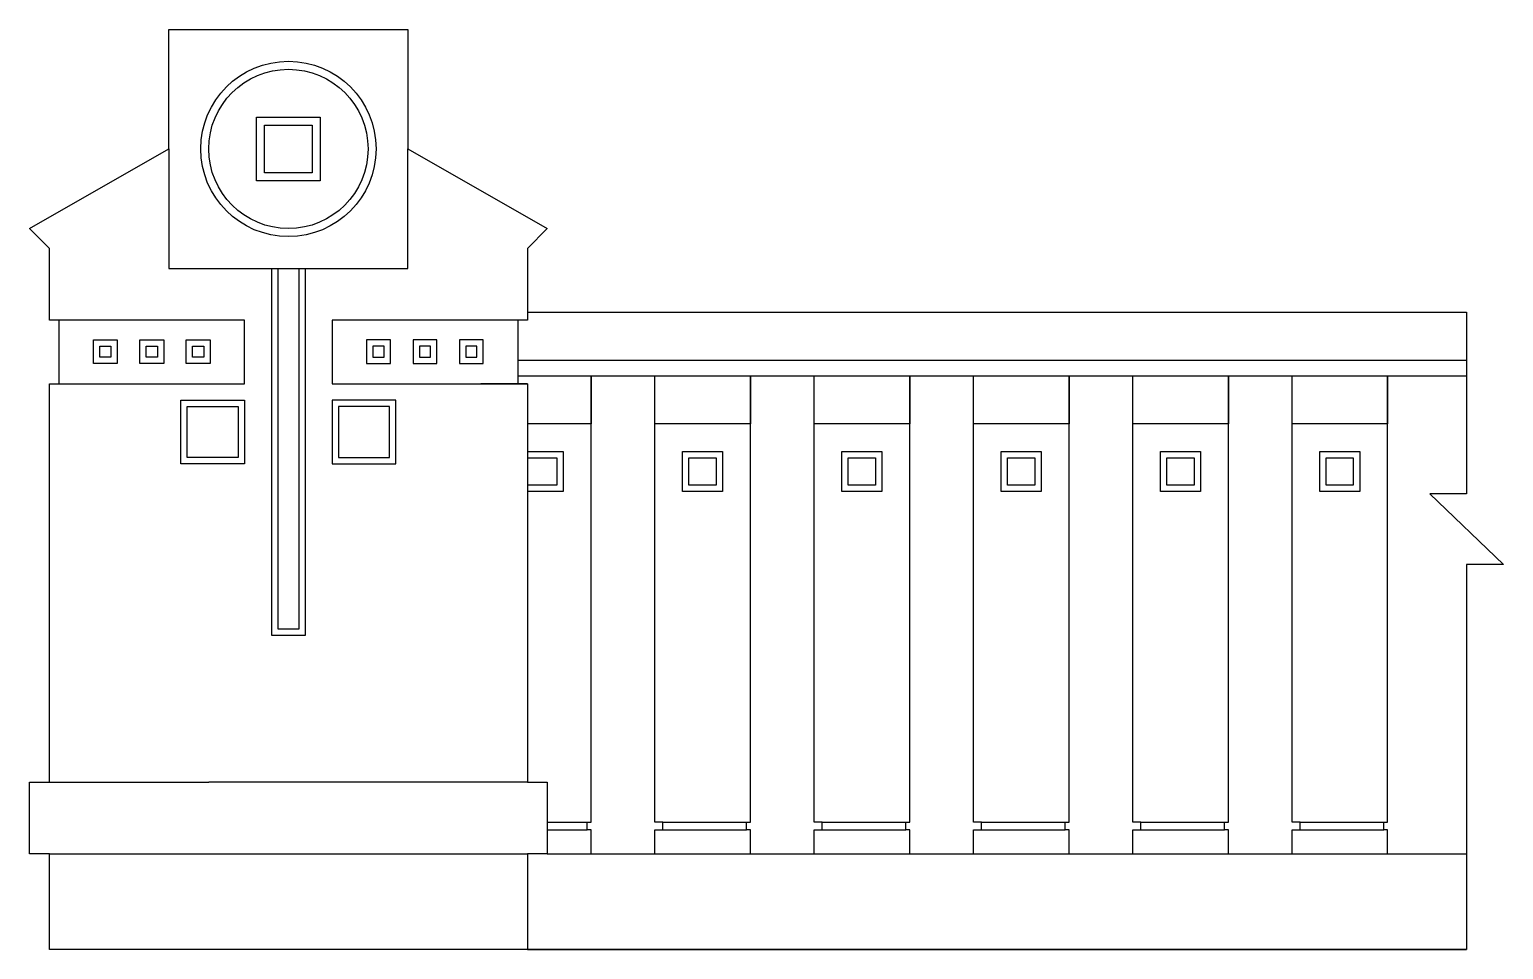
# Model space of a CAD drawing. Extents: x 410 to 2261, y 1543 to 2698.
import ezdxf

# ---------------------------------------------------------------- set-up
doc = ezdxf.new("R2010")
doc.units = 0
doc.header["$LTSCALE"] = 0.85
doc.header["$MEASUREMENT"] = 0
for name, color, linetype in [('2', 2, 'CONTINUOUS'), ('3', 3, 'CONTINUOUS'), ('4', 4, 'CONTINUOUS'), ('7', 7, 'CONTINUOUS')]:
    doc.layers.add(name, color=color, linetype=linetype)

msp = doc.modelspace()

# ---------------------------------------------------------------- linework, layer by layer
at = {"layer": '2'}
msp.add_line((2214.5, 1543.1), (435.4, 1543.1), dxfattribs=at)
at = {"layer": '3'}
for p, q in [((447.4, 2333.1), (447.4, 2253.1)), ((1023.4, 2333.1), (1023.4, 2253.1)), ((1023.4, 2283.1), (2214.5, 2283.1)), ((1060.4, 1703.1), (1110.4, 1703.1)), ((1205.4, 1703.1), (1310.4, 1703.1)), ((1405.4, 1703.1), (1510.4, 1703.1)), ((1605.4, 1703.1), (1710.4, 1703.1)), ((1805.4, 1703.1), (1910.4, 1703.1)), ((2005.4, 1703.1), (2110.4, 1703.1)), ((1060.4, 1693.1), (1110.4, 1693.1)), ((1205.4, 1693.1), (1310.4, 1693.1)), ((1405.4, 1693.1), (1510.4, 1693.1)), ((1605.4, 1693.1), (1710.4, 1693.1)), ((1805.4, 1693.1), (1910.4, 1693.1)), ((2005.4, 1693.1), (2110.4, 1693.1))]:
    msp.add_line(p, q, dxfattribs=at)
for points in [[(695.4, 2588), (775.4, 2588), (775.4, 2508), (695.4, 2508)], [(512.6, 2286.6), (498.6, 2286.6), (498.6, 2300.6), (512.6, 2300.6)], [(570.9, 2286.6), (556.9, 2286.6), (556.9, 2300.6), (570.9, 2300.6)], [(629.1, 2286.6), (615.1, 2286.6), (615.1, 2300.6), (629.1, 2300.6)], [(841.6, 2286.6), (855.6, 2286.6), (855.6, 2300.6), (841.6, 2300.6)], [(899.9, 2286.6), (913.9, 2286.6), (913.9, 2300.6), (899.9, 2300.6)], [(958.1, 2286.6), (972.1, 2286.6), (972.1, 2300.6), (958.1, 2300.6)], [(672.4, 2224.6), (672.4, 2160.6), (608.4, 2160.6), (608.4, 2224.6)], [(798.3, 2224.6), (798.3, 2160.6), (862.3, 2160.6), (862.3, 2224.6)], [(1230.3, 2168.1), (1280.3, 2168.1), (1280.3, 2118.1), (1230.3, 2118.1)], [(1430.3, 2168.1), (1480.3, 2168.1), (1480.3, 2118.1), (1430.3, 2118.1)], [(1630.3, 2168.1), (1680.3, 2168.1), (1680.3, 2118.1), (1630.3, 2118.1)], [(1830.3, 2168.1), (1880.3, 2168.1), (1880.3, 2118.1), (1830.3, 2118.1)], [(2030.3, 2168.1), (2080.3, 2168.1), (2080.3, 2118.1), (2030.3, 2118.1)]]:
    msp.add_lwpolyline(points, close=True, dxfattribs=at)
for points in [[(748.4, 2398.1), (748.4, 1945.1), (722.4, 1945.1), (722.4, 2398.1)], [(2214.5, 2343.1), (2214.5, 2115.3), (2168.2, 2115.3), (2260.9, 2026.2), (2214.5, 2026.2), (2214.5, 1543.1)], [(1035.4, 2168.1), (1080.3, 2168.1), (1080.3, 2118.1), (1035.4, 2118.1)]]:
    msp.add_lwpolyline(points, dxfattribs=at)
msp.add_circle((735.4, 2548.1), 110, dxfattribs=at)
at = {"layer": '4'}
for p, q in [((1035.4, 2343.1), (2214.5, 2343.1)), ((1023.4, 2263.1), (2214.5, 2263.1)), ((1035.4, 2253.1), (977.1, 2253.1)), ((1060.4, 1663.1), (2214.5, 1663.1)), ((1035.4, 1543.1), (2214.5, 1543.1))]:
    msp.add_line(p, q, dxfattribs=at)
for points in [[(537.9, 1543.1), (435.4, 1543.1), (435.4, 1663.1), (410.4, 1663.1), (410.4, 1753.1), (435.4, 1753.1), (435.4, 2253.1), (680.4, 2253.1), (680.4, 2333.1), (435.4, 2333.1), (435.4, 2423.1), (410.4, 2448.1), (585.4, 2548.1), (585.4, 2548.1), (585.4, 2548.1), (585.4, 2698.1), (885.4, 2698.1), (885.4, 2548.1), (885.4, 2548.1), (885.4, 2548.1), (1060.4, 2448.1), (1035.4, 2423.1), (1035.4, 2333.1), (790.4, 2333.1), (790.4, 2253.1), (1035.4, 2253.1), (1035.4, 1753.1), (1060.4, 1753.1), (1060.4, 1663.1), (1035.4, 1663.1), (1035.4, 1543.1)], [(1195.4, 2263.1), (1315.4, 2263.1), (1315.4, 2203.1), (1195.4, 2203.1)], [(1315.4, 2263.1), (1315.4, 2203.1), (1195.4, 2203), (1195.4, 2263.1)], [(1515.4, 2263.1), (1515.4, 2203.1), (1395.4, 2203), (1395.4, 2263.1)], [(1395.4, 2263.1), (1515.4, 2263.1), (1515.4, 2203.1), (1395.4, 2203.1)], [(1595.4, 2263.1), (1715.4, 2263.1), (1715.4, 2203.1), (1595.4, 2203.1)], [(1715.4, 2263.1), (1715.4, 2203.1), (1595.4, 2203), (1595.4, 2263.1)], [(1795.4, 2263.1), (1915.4, 2263.1), (1915.4, 2203.1), (1795.4, 2203.1)], [(1915.4, 2263.1), (1915.4, 2203.1), (1795.4, 2203), (1795.4, 2263.1)], [(1995.4, 2263.1), (2115.4, 2263.1), (2115.4, 2203.1), (1995.4, 2203.1)], [(2115.4, 2263.1), (2115.4, 2203.1), (1995.4, 2203), (1995.4, 2263.1)]]:
    msp.add_lwpolyline(points, close=True, dxfattribs=at)
for points in [[(585.4, 2548.1), (585.4, 2398.1), (885.4, 2398.1), (885.4, 2548.1)], [(1023.4, 2263.1), (1115.4, 2263.1), (1115.4, 2203.1), (1035.4, 2203.1)], [(1023.4, 2263.1), (1115.4, 2263.1), (1115.4, 2203.1), (1035.4, 2203)]]:
    msp.add_lwpolyline(points, dxfattribs=at)
at = {"layer": '7'}
for p, q in [((435.4, 1753.1), (635.4, 1753.1)), ((1035.4, 1753.1), (635.4, 1753.1)), ((435.4, 1663.1), (1035.4, 1663.1))]:
    msp.add_line(p, q, dxfattribs=at)
for points in [[(705.4, 2578), (765.4, 2578), (765.4, 2518), (705.4, 2518)], [(520.6, 2278.6), (490.6, 2278.6), (490.6, 2308.6), (520.6, 2308.6)], [(578.9, 2278.6), (548.9, 2278.6), (548.9, 2308.6), (578.9, 2308.6)], [(637.1, 2278.6), (607.1, 2278.6), (607.1, 2308.6), (637.1, 2308.6)], [(833.6, 2278.6), (863.6, 2278.6), (863.6, 2308.6), (833.6, 2308.6)], [(891.9, 2278.6), (921.9, 2278.6), (921.9, 2308.6), (891.9, 2308.6)], [(950.1, 2278.6), (980.1, 2278.6), (980.1, 2308.6), (950.1, 2308.6)], [(680.4, 2232.6), (680.4, 2152.6), (600.4, 2152.6), (600.4, 2232.6)], [(790.3, 2232.6), (790.3, 2152.6), (870.3, 2152.6), (870.3, 2232.6)], [(1238.3, 2160.1), (1272.3, 2160.1), (1272.3, 2126.1), (1238.3, 2126.1)], [(1438.3, 2160.1), (1472.3, 2160.1), (1472.3, 2126.1), (1438.3, 2126.1)], [(1638.3, 2160.1), (1672.3, 2160.1), (1672.3, 2126.1), (1638.3, 2126.1)], [(1838.3, 2160.1), (1872.3, 2160.1), (1872.3, 2126.1), (1838.3, 2126.1)], [(2038.3, 2160.1), (2072.3, 2160.1), (2072.3, 2126.1), (2038.3, 2126.1)]]:
    msp.add_lwpolyline(points, close=True, dxfattribs=at)
for points in [[(756.4, 2398.1), (756.4, 1937.1), (714.4, 1937.1), (714.4, 2398.1)], [(1115.4, 1663.1), (1115.4, 1693.1), (1110.4, 1693.1), (1110.4, 1703.1), (1115.4, 1703.1), (1115.4, 2263.1)], [(1195.4, 1663.1), (1195.4, 1693.1), (1205.4, 1693.1), (1205.4, 1703.1), (1195.4, 1703.1), (1195.4, 2263.1)], [(1315.4, 1663.1), (1315.4, 1693.1), (1310.4, 1693.1), (1310.4, 1703.1), (1315.4, 1703.1), (1315.4, 2263.1)], [(1395.4, 1663.1), (1395.4, 1693.1), (1405.4, 1693.1), (1405.4, 1703.1), (1395.4, 1703.1), (1395.4, 2263.1)], [(1515.4, 1663.1), (1515.4, 1693.1), (1510.4, 1693.1), (1510.4, 1703.1), (1515.4, 1703.1), (1515.4, 2263.1)], [(1595.4, 1663.1), (1595.4, 1693.1), (1605.4, 1693.1), (1605.4, 1703.1), (1595.4, 1703.1), (1595.4, 2263.1)], [(1715.4, 1663.1), (1715.4, 1693.1), (1710.4, 1693.1), (1710.4, 1703.1), (1715.4, 1703.1), (1715.4, 2263.1)], [(1795.4, 1663.1), (1795.4, 1693.1), (1805.4, 1693.1), (1805.4, 1703.1), (1795.4, 1703.1), (1795.4, 2263.1)], [(1915.4, 1663.1), (1915.4, 1693.1), (1910.4, 1693.1), (1910.4, 1703.1), (1915.4, 1703.1), (1915.4, 2263.1)], [(1995.4, 1663.1), (1995.4, 1693.1), (2005.4, 1693.1), (2005.4, 1703.1), (1995.4, 1703.1), (1995.4, 2263.1)], [(2115.4, 1663.1), (2115.4, 1693.1), (2110.4, 1693.1), (2110.4, 1703.1), (2115.4, 1703.1), (2115.4, 2263.1)], [(1035.4, 2160.1), (1072.3, 2160.1), (1072.3, 2126.1), (1035.4, 2126.1)]]:
    msp.add_lwpolyline(points, dxfattribs=at)
msp.add_circle((735.4, 2548.1), 100, dxfattribs=at)

doc.saveas('drawing.dxf')
